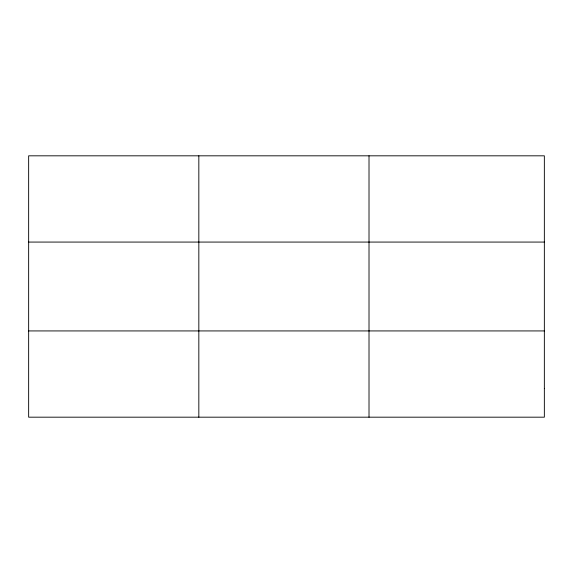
<?xml version="1.0" encoding="UTF-8"?>
<svg xmlns="http://www.w3.org/2000/svg" width="573" height="573" viewBox="0 0 573 573"><rect width="100%" height="100%" fill="white"/><g stroke="black" fill="none" stroke-linecap="round" stroke-linejoin="round"><path stroke-width="0.86" d="M198.831 417.18L198.831 155.82M369.012 417.18L369.012 155.82M28.65 242.071L544.35 242.071M28.65 330.929L544.35 330.929M544.35 388.43L544.35 417.18L28.65 417.18L28.65 155.82L544.35 155.82L544.35 388.43"/></g></svg>
